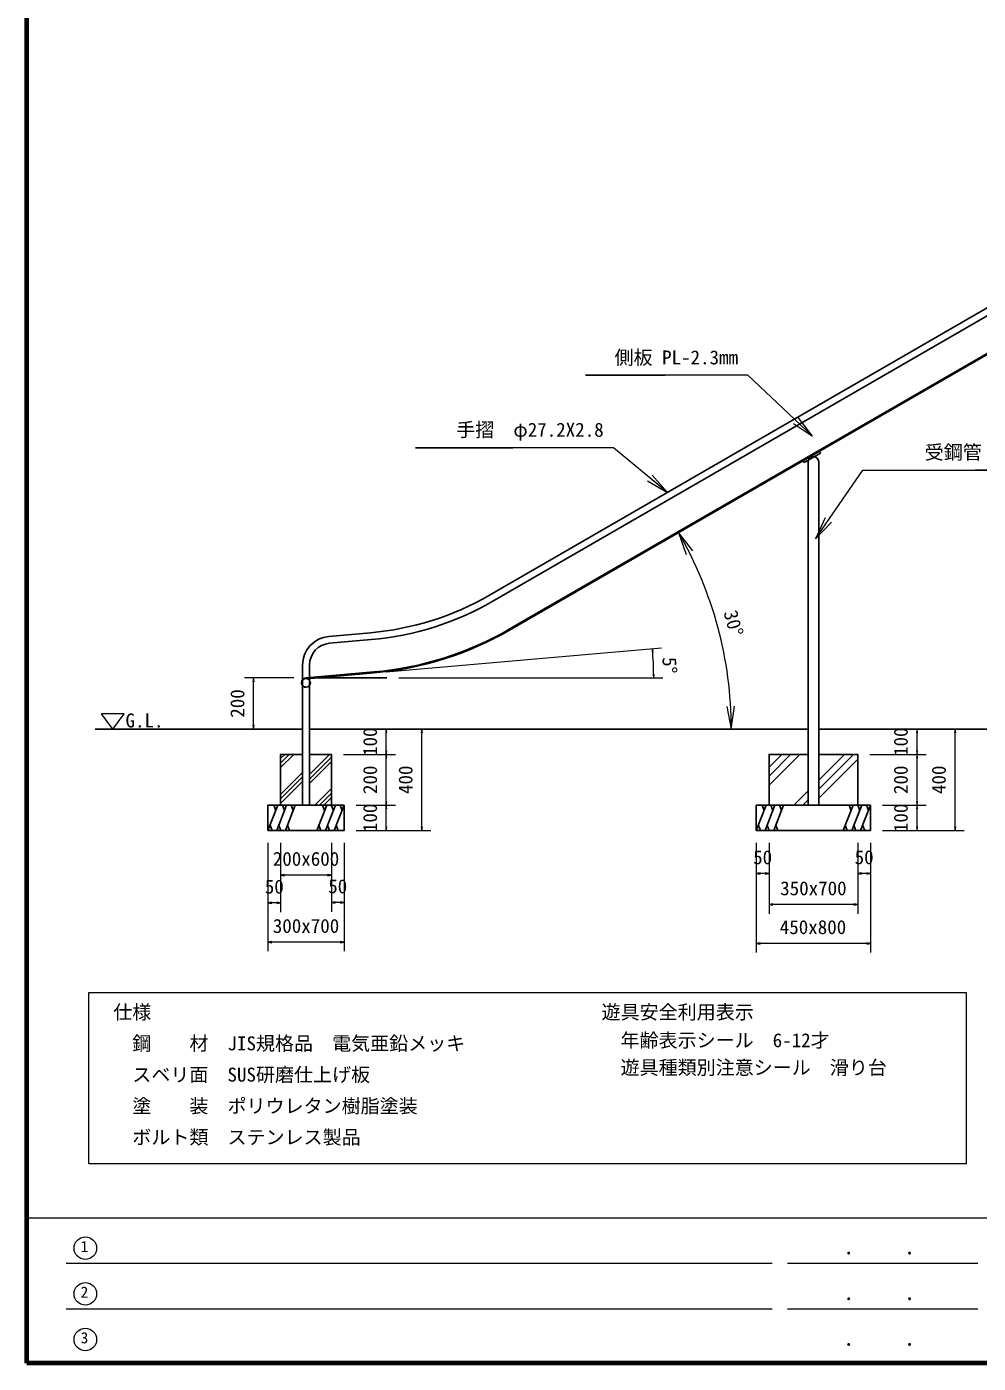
# Model space of a CAD drawing. Units: millimetres at full size, sheet at 1:30, with parts at other scales. Extents: x 450 to 12150, y 450 to 8460.
# Drawn here: x 450 to 4201, y 450 to 5718 of the extents above; entities that cross this region are included whole.
import ezdxf
from ezdxf.enums import TextEntityAlignment as Align

# ---------------------------------------------------------------- set-up
doc = ezdxf.new("R2010")
doc.units = ezdxf.units.MM
doc.header["$LTSCALE"] = 30
doc.layers.add('D-DOC\u3000文章(説明、指示、参照事項等)', color=7, linetype='Continuous')
for name, color, linetype, lineweight in [('D-STR', 1, 'Continuous', 13), ('D-STR-DIM\u3000寸法線、寸法値', 7, 'Continuous', 13), ('D-STR-HTXT\u3000旗上げ', 7, 'Continuous', 13), ('D-STR-TXT\u3000文字列', 7, 'Continuous', 13), ('D-STR\u3000構造物外形線', 1, 'Continuous', 25), ('D-TTL', 7, 'Continuous', 70), ('D-TTL-FRAM', 7, 'Continuous', 13), ('D-TTL-TXT', 7, 'Continuous', 13)]:
    doc.layers.add(name, color=color, linetype=linetype, lineweight=lineweight)
doc.styles.add('ＭＳ ゴシック', font='')
doc.styles.get('ＭＳ ゴシック').set_extended_font_data('MS Gothic')

# ---------------------------------------------------------------- blocks, each defined once
blk = doc.blocks.new('open_arrow')
at = {"color": 0, "linetype": 'Continuous', "lineweight": -2}
blk.add_lwpolyline([(7.5, 1.25), (0, 0), (7.5, -1.25)], dxfattribs=at)

msp = doc.modelspace()

# ---------------------------------------------------------------- linework, layer by layer
at = {"layer": 'D-STR'}
for p, q in [((834.08, 3009.74), (744.08, 3009.74)), ((789.08, 2949.74), (744.08, 3009.74)), ((789.08, 2949.74), (834.08, 3009.74))]:
    msp.add_line(p, q, dxfattribs=at)
at = {"layer": 'D-STR-DIM\u3000寸法線、寸法値'}
for p, q in [((1866.66, 3175.51), (2952.06, 3270.47)), ((1502.92, 3151.4), (1308.37, 3151.4)), ((1344.37, 2949.74), (1344.37, 3151.4)), ((1917.37, 3151.25), (2957.27, 3151.25)), ((1489.32, 2949.74), (1308.37, 2949.74)), ((1698.92, 2949.74), (1903.37, 2949.74)), ((1701.37, 2949.74), (2043.37, 2949.74)), ((1867.37, 2849.74), (1867.37, 2949.74)), ((2007.37, 2549.74), (2007.37, 2949.74)), ((3773.92, 2949.74), (3995.37, 2949.74)), ((3821.62, 2949.74), (4145.37, 2949.74)), ((3959.37, 2849.74), (3959.37, 2949.74)), ((4109.37, 2549.74), (4109.37, 2949.74)), ((1698.92, 2849.74), (1903.37, 2849.74)), ((1698.92, 2849.74), (1903.37, 2849.74)), ((1867.37, 2649.74), (1867.37, 2849.74)), ((3773.92, 2849.74), (3995.37, 2849.74)), ((3773.92, 2849.74), (3995.37, 2849.74)), ((3959.37, 2649.74), (3959.37, 2849.74)), ((1748.92, 2649.74), (1903.37, 2649.74)), ((1748.92, 2649.74), (1903.37, 2649.74)), ((1867.37, 2549.74), (1867.37, 2649.74)), ((3823.92, 2649.74), (3995.37, 2649.74)), ((3823.92, 2649.74), (3995.37, 2649.74)), ((3959.37, 2549.74), (3959.37, 2649.74)), ((1748.92, 2549.74), (1903.37, 2549.74)), ((1748.92, 2549.74), (2043.37, 2549.74)), ((3823.92, 2549.74), (3995.37, 2549.74)), ((3823.92, 2549.74), (4145.37, 2549.74)), ((1400.92, 2501.74), (1400.92, 2228.47)), ((1400.92, 2501.74), (1400.92, 2073.68)), ((1450.92, 2501.74), (1450.92, 2228.47)), ((1450.92, 2501.74), (1450.92, 2338.1)), ((1650.92, 2501.74), (1650.92, 2338.1)), ((1650.92, 2501.74), (1650.92, 2229.76)), ((1700.92, 2501.74), (1700.92, 2229.76)), ((1700.92, 2501.74), (1700.92, 2073.68)), ((3325.92, 2501.74), (3325.92, 2344.09)), ((3325.92, 2501.74), (3325.92, 2068.94)), ((3375.92, 2501.74), (3375.92, 2344.09)), ((3375.92, 2501.74), (3375.92, 2221.95)), ((3725.92, 2501.74), (3725.92, 2221.95)), ((3725.92, 2501.74), (3725.92, 2344.35)), ((3775.92, 2501.74), (3775.92, 2344.35)), ((3775.92, 2501.74), (3775.92, 2068.94)), ((1650.92, 2374.1), (1450.92, 2374.1)), ((3375.92, 2380.09), (3325.92, 2380.09)), ((3775.92, 2380.35), (3725.92, 2380.35)), ((1700.92, 2265.76), (1650.92, 2265.76)), ((1450.92, 2264.47), (1400.92, 2264.47)), ((3725.92, 2257.95), (3375.92, 2257.95)), ((1700.92, 2109.68), (1400.92, 2109.68)), ((3775.92, 2104.94), (3325.92, 2104.94))]:
    msp.add_line(p, q, dxfattribs=at)
for centre, radius, end in [((1677.7, 2949.74), 1549.49, 30), ((1589.37, 3151.25), 1331.9, 5)]:
    msp.add_arc(centre, radius, 0, end, dxfattribs=at)
at = {"layer": 'D-STR-HTXT\u3000旗上げ'}
for points in [[(3547.95, 4103.59), (3292.46, 4343.99), (3280.46, 4343.99), (2652.86, 4343.99), (2966.66, 4343.99)], [(2975.38, 3882.08), (2762.85, 4058.83), (2750.85, 4058.83), (1982.25, 4058.83), (2366.55, 4058.83)], [(3558.68, 3699.46), (3745.13, 3970.1), (3757.13, 3970.1), (4619.7, 3970.1), (4188.42, 3970.1)]]:
    msp.add_lwpolyline(points, dxfattribs=at)
at = {"layer": 'D-STR\u3000構造物外形線'}
for p, q in [((2274.18, 3477.25), (5045.46, 5077.25)), ((2287.78, 3453.69), (5059.06, 5053.69)), ((2351.73, 3342.93), (5122.33, 4942.54)), ((2352.33, 3341.89), (5122.93, 4941.5)), ((2353.48, 3339.9), (5124.08, 4939.51)), ((3529.92, 4002.54), (3529.92, 2649.74)), ((3571.92, 4002.54), (3571.92, 2649.74)), ((1641.02, 3314.98), (1805.02, 3329.32)), ((1643.39, 3287.88), (1807.39, 3302.23)), ((1537.32, 3201.91), (1537.32, 2649.74)), ((1550.92, 3151.4), (1818.54, 3174.81)), ((1550.92, 3150.2), (1818.65, 3173.62)), ((1555.6, 3148.3), (1818.85, 3171.33)), ((1564.52, 3201.81), (1564.52, 2649.74)), ((1589.37, 3151.25), (1869.37, 3151.25)), ((719.37, 2949.74), (1537.32, 2949.74)), ((1564.52, 2949.74), (3529.92, 2949.74)), ((3571.92, 2949.74), (5500.12, 2949.74)), ((1450.92, 2833.52), (1467.14, 2849.74)), ((1450.92, 2815.84), (1484.82, 2849.74)), ((1450.92, 2798.16), (1500.92, 2848.16)), ((1500.92, 2849.74), (1533.92, 2849.74)), ((1564.52, 2770.34), (1643.92, 2849.74)), ((3375.92, 2799.6), (3426.05, 2849.74)), ((3375.92, 2728.89), (3496.77, 2849.74)), ((3375.92, 2764.25), (3460.94, 2849.27)), ((3571.92, 2748.12), (3673.54, 2849.74)), ((3571.92, 2712.76), (3708.9, 2849.74)), ((1564.52, 2752.66), (1650.92, 2839.06)), ((1564.52, 2734.99), (1650.92, 2821.39)), ((3571.92, 2677.4), (3725.92, 2831.4)), ((1450.92, 2692.1), (1537.32, 2778.5)), ((1450.92, 2674.42), (1537.32, 2760.82)), ((1450.92, 2656.74), (1537.32, 2743.14)), ((1585.34, 2649.74), (1650.92, 2715.32)), ((1602.22, 2648.94), (1650.92, 2697.64)), ((3473.54, 2649.74), (3529.92, 2706.12)), ((1400.92, 2549.74), (1439.82, 2649.74)), ((1431.81, 2629.13), (1423.79, 2649.74)), ((1435.23, 2549.74), (1474.13, 2649.74)), ((1466.11, 2629.13), (1458.1, 2649.74)), ((1469.53, 2549.74), (1508.43, 2649.74)), ((1500.42, 2629.13), (1492.41, 2649.74)), ((1593.41, 2549.74), (1632.31, 2649.74)), ((1624.29, 2629.13), (1616.28, 2649.74)), ((1620.69, 2649.74), (1650.92, 2679.96)), ((1627.71, 2549.74), (1666.61, 2649.74)), ((1658.6, 2629.13), (1650.59, 2649.74)), ((1662.02, 2549.74), (1700.92, 2649.74)), ((1692.91, 2629.13), (1684.89, 2649.74)), ((3325.92, 2549.74), (3364.82, 2649.74)), ((3356.81, 2629.13), (3348.79, 2649.74)), ((3360.23, 2549.74), (3399.13, 2649.74)), ((3391.11, 2629.13), (3383.1, 2649.74)), ((3394.53, 2549.74), (3433.43, 2649.74)), ((3425.42, 2629.13), (3417.41, 2649.74)), ((3508.9, 2649.74), (3529.92, 2670.76)), ((3668.41, 2549.74), (3707.31, 2649.74)), ((3699.29, 2629.13), (3691.28, 2649.74)), ((3702.71, 2549.74), (3741.61, 2649.74)), ((3733.6, 2629.13), (3725.59, 2649.74)), ((3737.02, 2549.74), (3775.92, 2649.74)), ((3767.91, 2629.13), (3759.89, 2649.74)), ((1408.94, 2570.34), (1416.95, 2549.74)), ((1443.24, 2570.34), (1451.26, 2549.74)), ((1477.55, 2570.34), (1485.56, 2549.74)), ((1601.42, 2570.34), (1609.44, 2549.74)), ((1635.73, 2570.34), (1643.74, 2549.74)), ((1670.04, 2570.34), (1678.05, 2549.74)), ((3333.94, 2570.34), (3341.95, 2549.74)), ((3368.24, 2570.34), (3376.26, 2549.74)), ((3402.55, 2570.34), (3410.56, 2549.74)), ((3676.42, 2570.34), (3684.44, 2549.74)), ((3710.73, 2570.34), (3718.74, 2549.74)), ((3745.04, 2570.34), (3753.05, 2549.74))]:
    msp.add_line(p, q, dxfattribs=at)
for points in [[(3514.35, 3999.73), (3579.3, 4037.23), (3574.8, 4045.03), (3509.85, 4007.53)], [(1400.92, 2549.74), (1700.92, 2549.74), (1700.92, 2649.74), (1400.92, 2649.74)], [(3325.92, 2549.74), (3775.92, 2549.74), (3775.92, 2649.74), (3325.92, 2649.74)]]:
    msp.add_lwpolyline(points, close=True, dxfattribs=at)
for points in [[(1537.32, 2849.74), (1450.92, 2849.74), (1450.92, 2649.74)], [(1450.92, 2649.74), (1650.92, 2649.74), (1650.92, 2849.74), (1564.52, 2849.74)], [(3529.92, 2849.74), (3375.92, 2849.74), (3375.92, 2649.74)], [(3375.92, 2649.74), (3725.92, 2649.74), (3725.92, 2849.74), (3571.92, 2849.74)]]:
    msp.add_lwpolyline(points, dxfattribs=at)
msp.add_circle((1550.92, 3131.95), 17, dxfattribs=at)
for centre, radius, start, end in [((3550.92, 4002.54), 21, 0, 180), ((1705.98, 4461.4), 1136.4, 275, 300), ((1705.98, 4461.4), 1163.6, 275, 300), ((1705.98, 4461.4), 1291.5, 275, 300), ((1705.98, 4461.4), 1292.7, 275, 300), ((1705.98, 4461.4), 1295, 275, 300), ((1650.92, 3201.81), 113.6, 95, 180), ((1650.92, 3201.81), 86.4, 95, 180), ((1551.54, 3132.58), 18.83, 91.89694, 268.10306), ((1551.54, 3132.58), 17.63, 91.89694, 182.02608)]:
    msp.add_arc(centre, radius, start, end, dxfattribs=at)
at = {"layer": 'D-TTL'}
msp.add_lwpolyline([(450, 450), (450, 8460), (12150, 8460), (12150, 450)], close=True, dxfattribs=at)
at = {"layer": 'D-TTL-FRAM'}
for p, q in [((450, 1023.66), (12150, 1023.66)), ((3388.84, 843.66), (605.1, 843.66)), ((4198.84, 843.66), (3448.84, 843.66)), ((3388.84, 663.66), (605.1, 663.66)), ((4198.84, 663.66), (3448.84, 663.66))]:
    msp.add_line(p, q, dxfattribs=at)
at = {"layer": 'D-TTL-FRAM', "color": 2}
msp.add_lwpolyline([(694.36, 1911.38), (4153.22, 1911.38), (4153.22, 1236.56), (694.36, 1236.56)], close=True, dxfattribs=at)
at = {"layer": 'D-TTL-TXT'}
for centre in [(680.98, 903.79), (680.98, 723.79), (680.98, 543.79)]:
    msp.add_circle(centre, 44.42, dxfattribs=at)

# ---------------------------------------------------------------- block references
at = {"layer": 'D-STR-DIM\u3000寸法線、寸法値'}
for p, xscale, yscale, rotation in [((3019.6, 3724.48), 12, 12, 298.3), ((2916.2, 3267.33), 2, 2, 274.7), ((2921.27, 3151.25), 2, 2, 90.3), ((1344.37, 3151.4), 2, 2, 270), ((3227.2, 2949.74), 12, 12, 91.7), ((1344.37, 2949.74), 2, 2, 90), ((1867.37, 2949.74), 2, 2, 270), ((2007.37, 2949.74), 2, 2, 270), ((3959.37, 2949.74), 2, 2, 270), ((4109.37, 2949.74), 2, 2, 270), ((1867.37, 2849.74), 2, 2, 90), ((1867.37, 2849.74), 2, 2, 270), ((3959.37, 2849.74), 2, 2, 90), ((3959.37, 2849.74), 2, 2, 270), ((1867.37, 2649.74), 2, 2, 90), ((1867.37, 2649.74), 2, 2, 270), ((3959.37, 2649.74), 2, 2, 90), ((3959.37, 2649.74), 2, 2, 270), ((1867.37, 2549.74), 2, 2, 90), ((2007.37, 2549.74), 2, 2, 90), ((3959.37, 2549.74), 2, 2, 90), ((4109.37, 2549.74), 2, 2, 90), ((1650.92, 2374.1), 2, 2, 180), ((3375.92, 2380.09), 2, 2, 180), ((3775.92, 2380.35), 2, 2, 180), ((1450.92, 2264.47), 2, 2, 180), ((1700.92, 2265.76), 2, 2, 180), ((3725.92, 2257.95), 2, 2, 180), ((1700.92, 2109.68), 2, 2, 180), ((3775.92, 2104.94), 2, 2, 180)]:
    msp.add_blockref('open_arrow', p, dxfattribs=dict(at, xscale=xscale, yscale=yscale, rotation=rotation))
at = {"layer": 'D-STR-DIM\u3000寸法線、寸法値', "xscale": 2, "yscale": 2}
for p in [(1450.92, 2374.1), (3325.92, 2380.09), (3725.92, 2380.35), (1400.92, 2264.47), (1650.92, 2265.76), (3375.92, 2257.95), (1400.92, 2109.68), (3325.92, 2104.94)]:
    msp.add_blockref('open_arrow', p, dxfattribs=at)
at = {"layer": 'D-STR-HTXT\u3000旗上げ', "xscale": 12, "yscale": 12}
for p, rotation in [((3547.95, 4103.59), 136.7), ((2975.38, 3882.08), 140.3), ((3558.68, 3699.46), 55.4)]:
    msp.add_blockref('open_arrow', p, dxfattribs=dict(at, rotation=rotation))

# ---------------------------------------------------------------- texts
at = {"layer": 'D-DOC\u3000文章(説明、指示、参照事項等)', "style": 'ＭＳ ゴシック'}
for s, p in [('仕様', (791.24, 1861.62)), ('遊具安全利用表示', (2715.76, 1861.62)), ('\u3000鋼\u3000\u3000材\u3000JIS規格品\u3000電気亜鉛メッキ', (791.24, 1738.34)), ('  年齢表示シール  6-12才', (2715.76, 1750.62)), ('  遊具種類別注意シール  滑り台', (2715.76, 1643.06)), ('\u3000スベリ面\u3000SUS研磨仕上げ板', (791.24, 1615.06)), ('\u3000塗\u3000\u3000装\u3000ポリウレタン樹脂塗装', (791.24, 1491.78)), ('\u3000ボルト類\u3000ステンレス製品', (791.24, 1368.5))]:
    msp.add_text(s, height=54.99, dxfattribs=at).set_placement(p, align=Align.TOP_LEFT)
at = {"layer": 'D-STR-DIM\u3000寸法線、寸法値', "style": 'ＭＳ ゴシック'}
for s, rotation, p in [('30°', 285, (3236.35, 3367.37)), ('5°', 272.039, (2984.52, 3200.92)), ('200', 90, (1280.24, 3050.57)), ('100', 90, (1803.24, 2899.74)), ('100', 90, (3895.24, 2899.74)), ('200', 90, (1803.24, 2749.74)), ('400', 90, (1943.24, 2749.74)), ('200', 90, (3895.24, 2749.74)), ('400', 90, (4045.24, 2749.74)), ('100', 90, (1803.24, 2599.74)), ('100', 90, (3895.24, 2599.74))]:
    msp.add_text(s, height=54.99, rotation=rotation, dxfattribs=at).set_placement(p, align=Align.MIDDLE_CENTER)
for s, p in [('200x600', (1550.92, 2438.23)), ('50', (3350.92, 2444.23)), ('50', (3750.92, 2444.48)), ('50', (1425.92, 2328.6)), ('50', (1675.92, 2329.89)), ('350x700', (3550.92, 2322.09)), ('300x700', (1550.92, 2173.81)), ('450x800', (3549.28, 2169.08))]:
    msp.add_text(s, height=54.99, dxfattribs=at).set_placement(p, align=Align.MIDDLE_CENTER)
at = {"layer": 'D-STR-HTXT\u3000旗上げ', "style": 'ＭＳ ゴシック'}
for s, p in [('側板 PL-2.3mm', (3253.82, 4370.62)), ('手摺\u3000φ27.2X2.8', (2724.21, 4085.46)), ('受鋼管\u3000φ42.7X3.5', (4646.07, 3996.74))]:
    msp.add_text(s, height=54.99, dxfattribs=at).set_placement(p, align=Align.BOTTOM_RIGHT)
at = {"layer": 'D-STR-TXT\u3000文字列', "style": 'ＭＳ ゴシック'}
msp.add_text('G.L.', height=54.99, dxfattribs=at).set_placement((989.14, 2939.64), align=Align.BOTTOM_RIGHT)
at = {"layer": 'D-TTL-FRAM', "style": 'ＭＳ ゴシック'}
for p in [(3667.49, 859.26), (3907.49, 859.26), (3667.49, 679.26), (3907.49, 679.26), (3667.49, 499.26), (3907.49, 499.26)]:
    msp.add_text('.', height=65.98, dxfattribs=at).set_placement(p, align=Align.BOTTOM_LEFT)
at = {"layer": 'D-TTL-TXT', "style": 'ＭＳ ゴシック'}
for s, p in [('1', (662.65, 875.28)), ('2', (662.65, 695.28)), ('3', (662.65, 515.28))]:
    msp.add_text(s, height=43.99, dxfattribs=at).set_placement(p, align=Align.BOTTOM_LEFT)

doc.saveas('drawing.dxf')
